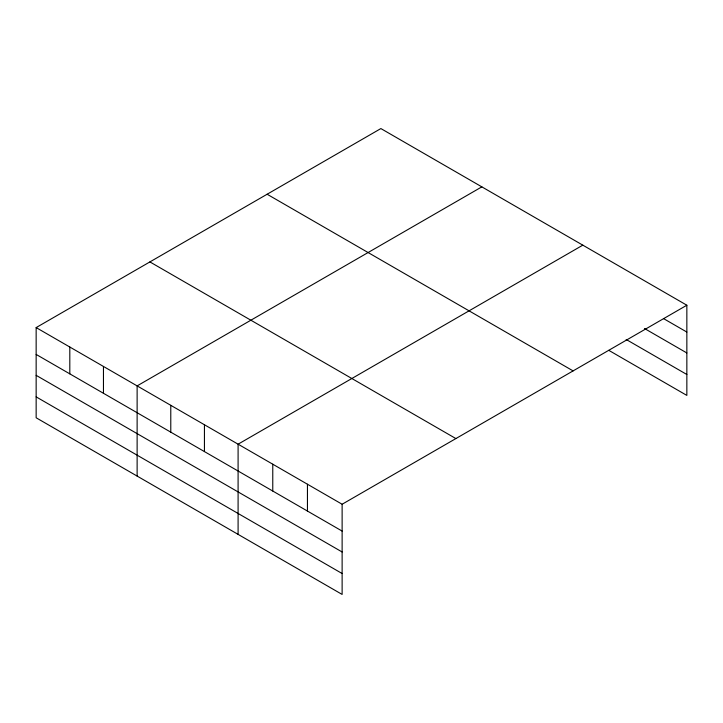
<?xml version="1.0" encoding="UTF-8"?>
<svg xmlns="http://www.w3.org/2000/svg" width="723" height="723" viewBox="0 0 723 723"><rect width="100%" height="100%" fill="white"/><g stroke="black" fill="none" stroke-linecap="round" stroke-linejoin="round"><path stroke-width="1.08" d="M36.15 327.591L342.124 504.247L342.124 594.433L36.15 417.777L36.15 327.591L380.876 128.567L686.85 305.223L686.85 395.409L608.829 350.357M481.843 186.859L137.126 385.892L137.126 476.077M582.819 245.16L238.093 444.184L238.093 534.369M342.124 504.247L686.85 305.223M663.732 318.707L686.85 332.056M644.464 328.486L686.85 352.96M626.163 339.467L686.85 374.496M267.112 194.243L573.095 370.899M149.905 261.916L455.888 438.572M36.15 354.424L342.124 531.08M36.15 375.336L342.124 551.983M36.15 396.873L342.124 573.529M307.447 484.229L307.447 511.062M272.77 464.202L272.77 491.034M204.437 424.753L204.437 451.586M170.782 405.323L170.782 432.155M103.461 366.453L103.461 393.285M69.806 347.022L69.806 373.854"/></g></svg>
